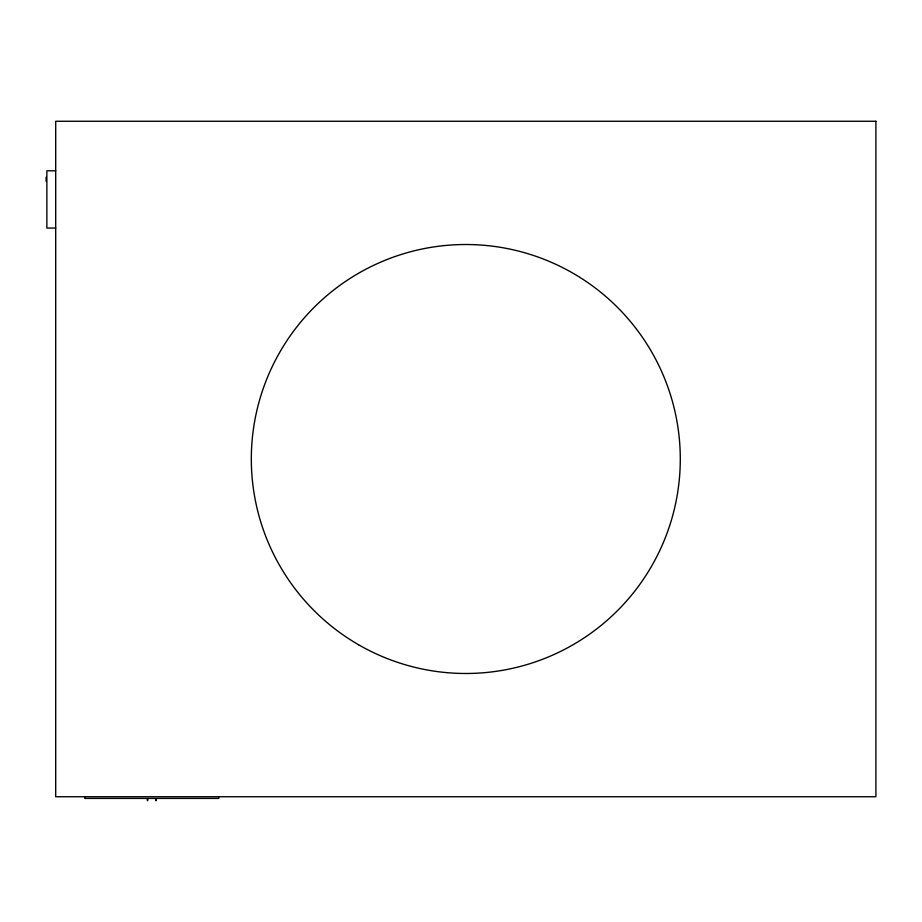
<?xml version="1.0" encoding="UTF-8"?>
<svg xmlns="http://www.w3.org/2000/svg" width="922" height="922" viewBox="0 0 922 922"><rect width="100%" height="100%" fill="white"/><g stroke="black" fill="none" stroke-linecap="round" stroke-linejoin="round"><path stroke-width="1.38" d="M147.105 799.651L147.555 800.734L148.004 799.651M155.53 799.651L155.979 800.734L156.417 799.651M55.7 170.8L46.861 170.8L46.861 228.057L55.7 228.057M218.71 796.735L218.71 798.417L84.824 798.417L84.824 796.735M46.1 177.185L46.1 181.288M875.9 121.266L55.7 121.266L55.7 796.735L875.9 796.735L875.9 121.266M358.554 644.743A214.48 214.48 0 0 0 680.286 458.995A214.48 214.48 0 0 0 358.554 273.258A214.48 214.48 0 0 0 358.554 644.743"/></g></svg>
